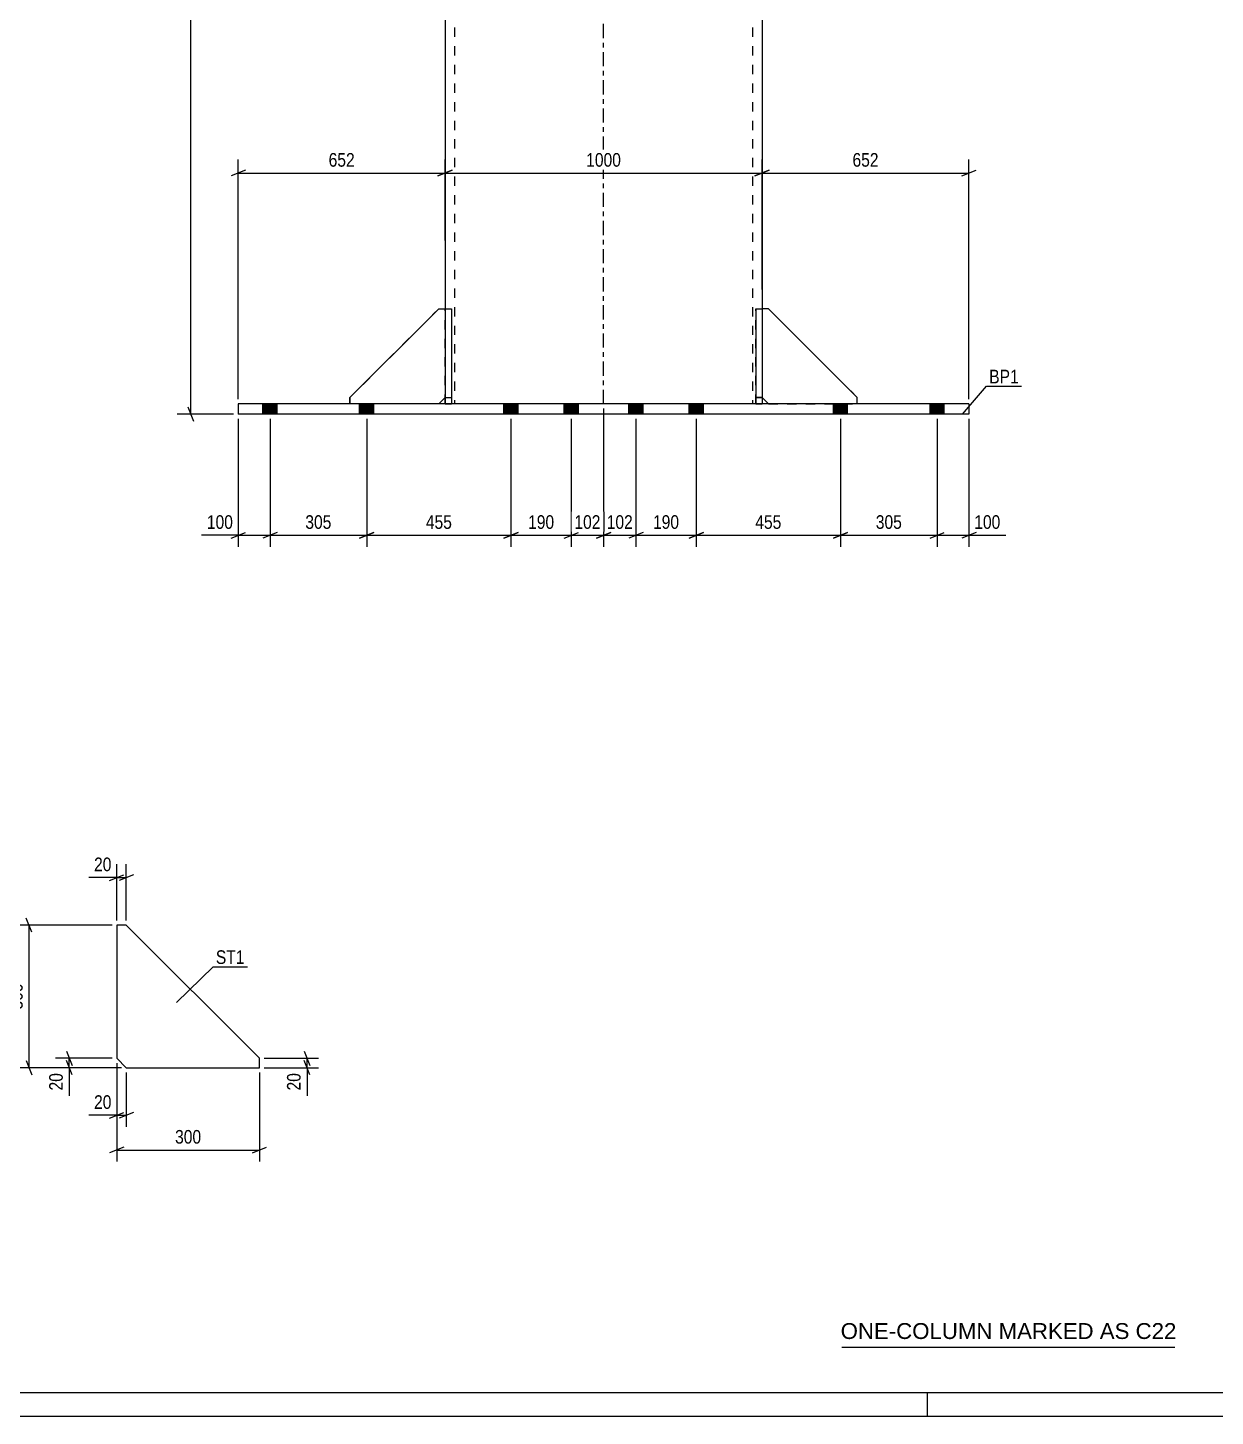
# Model space of a CAD drawing. Header units: millimetres. Extents: x 0 to 841, y 0 to 594.
# Drawn here: x 231.9 to 481.5, y 0 to 292.1 of the extents above; entities that cross this region are included whole.
import ezdxf

# ---------------------------------------------------------------- set-up
doc = ezdxf.new("R2010")
doc.units = ezdxf.units.MM
doc.linetypes.add('DXK_LINE_DOT2', pattern=[3.9198, 1.9599, -1.9599])
doc.linetypes.add('DXK_LINE_DOT3', pattern=[5.9187, 2.979, -0.9799, 0.9799, -0.9799])
doc.styles.add('Arial', font='ARIAL.TTF', dxfattribs={"height": 0.2})
doc.styles.add('Arial Narrow', font='ARIALN.TTF', dxfattribs={"height": 0.2})

# ---------------------------------------------------------------- blocks, each defined once
blk = doc.blocks.new('Unknown-727412140-2639')
at = {"color": 5, "linetype": 'Continuous'}
for p, q in [((5, 5), (836, 5)), ((421, 0), (421, 5)), ((0, 0), (841, 0))]:
    blk.add_line(p, q, dxfattribs=at)
blk = doc.blocks.new('Part-727412140-1223 - 1134')
at = {"color": 2, "linetype": 'Continuous'}
for p, q in [((387.59, 232.94), (386.25, 232.94)), ((387.59, 232.94), (406.25, 214.27)), ((386.25, 214.27), (387.59, 212.94)), ((406.25, 212.94), (406.25, 214.27))]:
    blk.add_line(p, q, dxfattribs=at)
at = {"color": 7, "linetype": 'DXK_LINE_DOT2'}
for p, q in [((386.25, 232.94), (386.25, 214.27)), ((387.59, 212.94), (406.25, 212.94))]:
    blk.add_line(p, q, dxfattribs=at)
blk = doc.blocks.new('Part-727412140-1220 - 1134')
at = {"color": 2, "linetype": 'Continuous'}
for p, q in [((429.72, 212.94), (276.12, 212.94)), ((276.12, 212.94), (276.12, 210.81)), ((429.72, 210.81), (276.12, 210.81)), ((429.72, 212.94), (429.72, 210.81))]:
    blk.add_line(p, q, dxfattribs=at)
blk = doc.blocks.new('Part-727412140-1221 - 1134')
at = {"color": 2, "linetype": 'Continuous'}
for p, q in [((299.59, 214.27), (318.25, 232.94)), ((318.25, 232.94), (319.59, 232.94)), ((299.59, 214.27), (299.59, 212.94)), ((319.59, 214.27), (318.25, 212.94))]:
    blk.add_line(p, q, dxfattribs=at)
at = {"color": 7, "linetype": 'DXK_LINE_DOT2'}
for p, q in [((319.59, 232.94), (319.59, 214.27)), ((318.25, 212.94), (299.59, 212.94))]:
    blk.add_line(p, q, dxfattribs=at)
blk = doc.blocks.new('Part-727412140-1222 - 1134')
at = {"color": 7, "linetype": 'DXK_LINE_DOT2'}
for p, q in [((299.59, 214.27), (318.25, 232.94)), ((318.25, 232.94), (319.59, 232.94)), ((319.59, 232.94), (319.59, 214.27)), ((299.59, 212.94), (299.59, 214.27)), ((319.59, 214.27), (318.25, 212.94)), ((318.25, 212.94), (299.59, 212.94))]:
    blk.add_line(p, q, dxfattribs=at)
blk = doc.blocks.new('Part-727412140-1224 - 1134')
at = {"color": 7, "linetype": 'DXK_LINE_DOT2'}
for p, q in [((387.59, 232.94), (386.25, 232.94)), ((386.25, 232.94), (386.25, 214.27)), ((406.25, 214.27), (387.59, 232.94)), ((386.25, 214.27), (387.59, 212.94)), ((406.25, 212.94), (406.25, 214.27)), ((387.59, 212.94), (406.25, 212.94))]:
    blk.add_line(p, q, dxfattribs=at)
blk = doc.blocks.new('Part-727412140-1225 - 1134')
at = {"color": 2, "linetype": 'Continuous'}
for p, q in [((384.92, 232.94), (384.92, 212.94)), ((384.92, 232.94), (386.25, 232.94)), ((386.25, 232.94), (386.25, 212.94)), ((384.92, 214.27), (386.25, 214.27))]:
    blk.add_line(p, q, dxfattribs=at)
at = {"color": 7, "linetype": 'DXK_LINE_DOT2'}
blk.add_line((384.92, 212.94), (386.25, 212.94), dxfattribs=at)
blk = doc.blocks.new('Part-727412140-1226 - 1134')
at = {"color": 2, "linetype": 'Continuous'}
for p, q in [((319.59, 232.94), (319.59, 212.94)), ((319.59, 232.94), (320.92, 232.94)), ((320.92, 232.94), (320.92, 212.94)), ((319.59, 214.27), (320.92, 214.27))]:
    blk.add_line(p, q, dxfattribs=at)
at = {"color": 7, "linetype": 'DXK_LINE_DOT2'}
blk.add_line((319.59, 212.94), (320.92, 212.94), dxfattribs=at)
blk = doc.blocks.new('Part-727412140-1227 - 1134')
at = {"color": 7, "linetype": 'DXK_LINE_DOT2'}
for p, q in [((384.92, 212.94), (384.92, 232.94)), ((384.92, 232.94), (386.25, 232.94)), ((386.25, 232.94), (386.25, 212.94)), ((386.25, 214.27), (384.92, 214.27)), ((386.25, 212.94), (384.92, 212.94))]:
    blk.add_line(p, q, dxfattribs=at)
blk = doc.blocks.new('Part-727412140-1228 - 1134')
at = {"color": 7, "linetype": 'DXK_LINE_DOT2'}
for p, q in [((319.59, 212.94), (319.59, 232.94)), ((319.59, 232.94), (320.92, 232.94)), ((320.92, 232.94), (320.92, 212.94)), ((319.59, 214.27), (320.92, 214.27)), ((320.92, 212.94), (319.59, 212.94))]:
    blk.add_line(p, q, dxfattribs=at)
blk = doc.blocks.new('Part-727412140-1229 - 1134')
at = {"color": 7, "linetype": 'DXK_LINE_DOT2'}
for p, q in [((387.59, 232.94), (386.25, 232.94)), ((386.25, 232.94), (386.25, 214.27)), ((406.25, 214.27), (387.59, 232.94)), ((386.25, 214.27), (387.59, 212.94)), ((406.25, 212.94), (406.25, 214.27)), ((387.59, 212.94), (406.25, 212.94))]:
    blk.add_line(p, q, dxfattribs=at)
blk = doc.blocks.new('Part-727412140-1230 - 1134')
at = {"color": 7, "linetype": 'DXK_LINE_DOT2'}
for p, q in [((387.59, 232.94), (386.25, 232.94)), ((386.25, 232.94), (386.25, 214.27)), ((406.25, 214.27), (387.59, 232.94)), ((386.25, 214.27), (387.59, 212.94)), ((406.25, 212.94), (406.25, 214.27)), ((387.59, 212.94), (406.25, 212.94))]:
    blk.add_line(p, q, dxfattribs=at)
blk = doc.blocks.new('Part-727412140-1231 - 1134')
at = {"color": 7, "linetype": 'DXK_LINE_DOT2'}
for p, q in [((299.59, 214.27), (318.25, 232.94)), ((318.25, 232.94), (319.59, 232.94)), ((319.59, 232.94), (319.59, 214.27)), ((299.59, 212.94), (299.59, 214.27)), ((319.59, 214.27), (318.25, 212.94)), ((318.25, 212.94), (299.59, 212.94))]:
    blk.add_line(p, q, dxfattribs=at)
blk = doc.blocks.new('Part-727412140-1232 - 1134')
at = {"color": 7, "linetype": 'DXK_LINE_DOT2'}
for p, q in [((299.59, 214.27), (318.25, 232.94)), ((318.25, 232.94), (319.59, 232.94)), ((319.59, 232.94), (319.59, 214.27)), ((299.59, 212.94), (299.59, 214.27)), ((319.59, 214.27), (318.25, 212.94)), ((318.25, 212.94), (299.59, 212.94))]:
    blk.add_line(p, q, dxfattribs=at)
blk = doc.blocks.new('Part-727412140-1234 - 1134')
at = {"color": 2, "linetype": 'Continuous'}
for p, q in [((319.59, 382.27), (319.59, 232.94)), ((386.25, 382.27), (386.25, 232.94))]:
    blk.add_line(p, q, dxfattribs=at)
at = {"color": 7, "linetype": 'DXK_LINE_DOT2'}
for p, q in [((321.59, 382.27), (321.59, 212.94)), ((384.25, 382.27), (384.25, 212.94)), ((319.59, 232.94), (319.59, 212.94)), ((386.25, 232.94), (386.25, 212.94)), ((386.25, 212.94), (319.59, 212.94))]:
    blk.add_line(p, q, dxfattribs=at)
at = {"color": 7, "linetype": 'DXK_LINE_DOT3'}
blk.add_line((352.92, 212.94), (352.92, 382.27), dxfattribs=at)
blk = doc.blocks.new('Bolt-727412140-1235 - 1134')
at = {"linetype": 'Continuous'}
for points in [[(281.29, 210.81), (284.29, 210.81), (284.29, 212.94), (281.29, 212.94)], [(281.29, 210.81), (284.29, 210.81), (284.29, 212.94), (281.29, 212.94)], [(281.29, 210.81), (284.29, 210.81), (284.29, 212.94), (281.29, 212.94)], [(281.29, 210.81), (284.29, 210.81), (284.29, 212.94), (281.29, 212.94)], [(281.29, 210.81), (284.29, 210.81), (284.29, 212.94), (281.29, 212.94)], [(281.29, 210.81), (284.29, 210.81), (284.29, 212.94), (281.29, 212.94)], [(281.29, 210.81), (284.29, 210.81), (284.29, 212.94), (281.29, 212.94)], [(281.29, 210.81), (284.29, 210.81), (284.29, 212.94), (281.29, 212.94)], [(301.62, 210.81), (304.62, 210.81), (304.62, 212.94), (301.62, 212.94)], [(301.62, 210.81), (304.62, 210.81), (304.62, 212.94), (301.62, 212.94)], [(301.62, 210.81), (304.62, 210.81), (304.62, 212.94), (301.62, 212.94)], [(301.62, 210.81), (304.62, 210.81), (304.62, 212.94), (301.62, 212.94)], [(301.62, 210.81), (304.62, 210.81), (304.62, 212.94), (301.62, 212.94)], [(301.62, 210.81), (304.62, 210.81), (304.62, 212.94), (301.62, 212.94)], [(301.62, 210.81), (304.62, 210.81), (304.62, 212.94), (301.62, 212.94)], [(301.62, 210.81), (304.62, 210.81), (304.62, 212.94), (301.62, 212.94)], [(331.95, 210.81), (334.95, 210.81), (334.95, 212.94), (331.95, 212.94)], [(331.95, 210.81), (334.95, 210.81), (334.95, 212.94), (331.95, 212.94)], [(331.95, 210.81), (334.95, 210.81), (334.95, 212.94), (331.95, 212.94)], [(331.95, 210.81), (334.95, 210.81), (334.95, 212.94), (331.95, 212.94)], [(344.62, 210.81), (347.62, 210.81), (347.62, 212.94), (344.62, 212.94)], [(344.62, 210.81), (347.62, 210.81), (347.62, 212.94), (344.62, 212.94)], [(344.62, 210.81), (347.62, 210.81), (347.62, 212.94), (344.62, 212.94)], [(344.62, 210.81), (347.62, 210.81), (347.62, 212.94), (344.62, 212.94)], [(358.22, 210.81), (361.22, 210.81), (361.22, 212.94), (358.22, 212.94)], [(358.22, 210.81), (361.22, 210.81), (361.22, 212.94), (358.22, 212.94)], [(358.22, 210.81), (361.22, 210.81), (361.22, 212.94), (358.22, 212.94)], [(358.22, 210.81), (361.22, 210.81), (361.22, 212.94), (358.22, 212.94)], [(370.89, 210.81), (373.89, 210.81), (373.89, 212.94), (370.89, 212.94)], [(370.89, 210.81), (373.89, 210.81), (373.89, 212.94), (370.89, 212.94)], [(370.89, 210.81), (373.89, 210.81), (373.89, 212.94), (370.89, 212.94)], [(370.89, 210.81), (373.89, 210.81), (373.89, 212.94), (370.89, 212.94)], [(401.22, 210.81), (404.22, 210.81), (404.22, 212.94), (401.22, 212.94)], [(401.22, 210.81), (404.22, 210.81), (404.22, 212.94), (401.22, 212.94)], [(401.22, 210.81), (404.22, 210.81), (404.22, 212.94), (401.22, 212.94)], [(401.22, 210.81), (404.22, 210.81), (404.22, 212.94), (401.22, 212.94)], [(401.22, 210.81), (404.22, 210.81), (404.22, 212.94), (401.22, 212.94)], [(401.22, 210.81), (404.22, 210.81), (404.22, 212.94), (401.22, 212.94)], [(401.22, 210.81), (404.22, 210.81), (404.22, 212.94), (401.22, 212.94)], [(401.22, 210.81), (404.22, 210.81), (404.22, 212.94), (401.22, 212.94)], [(421.55, 210.81), (424.55, 210.81), (424.55, 212.94), (421.55, 212.94)], [(421.55, 210.81), (424.55, 210.81), (424.55, 212.94), (421.55, 212.94)], [(421.55, 210.81), (424.55, 210.81), (424.55, 212.94), (421.55, 212.94)], [(421.55, 210.81), (424.55, 210.81), (424.55, 212.94), (421.55, 212.94)], [(421.55, 210.81), (424.55, 210.81), (424.55, 212.94), (421.55, 212.94)], [(421.55, 210.81), (424.55, 210.81), (424.55, 212.94), (421.55, 212.94)], [(421.55, 210.81), (424.55, 210.81), (424.55, 212.94), (421.55, 212.94)], [(421.55, 210.81), (424.55, 210.81), (424.55, 212.94), (421.55, 212.94)]]:
    blk.add_hatch(color=1, dxfattribs=at).paths.add_polyline_path(points)
at = {"color": 1, "linetype": 'Continuous'}
for p, q in [((281.29, 210.81), (281.29, 212.94)), ((281.29, 210.81), (281.29, 212.94)), ((281.29, 210.81), (281.29, 212.94)), ((281.29, 210.81), (281.29, 212.94)), ((281.29, 210.81), (281.29, 212.94)), ((281.29, 210.81), (281.29, 212.94)), ((281.29, 210.81), (281.29, 212.94)), ((281.29, 210.81), (281.29, 212.94)), ((282.79, 210.81), (282.79, 212.94)), ((282.79, 210.81), (282.79, 212.94)), ((282.79, 210.81), (282.79, 212.94)), ((282.79, 210.81), (282.79, 212.94)), ((282.79, 210.81), (282.79, 212.94)), ((282.79, 210.81), (282.79, 212.94)), ((282.79, 210.81), (282.79, 212.94)), ((282.79, 210.81), (282.79, 212.94)), ((284.29, 210.81), (284.29, 212.94)), ((284.29, 210.81), (284.29, 212.94)), ((284.29, 210.81), (284.29, 212.94)), ((284.29, 210.81), (284.29, 212.94)), ((284.29, 210.81), (284.29, 212.94)), ((284.29, 210.81), (284.29, 212.94)), ((284.29, 210.81), (284.29, 212.94)), ((284.29, 210.81), (284.29, 212.94)), ((301.62, 210.81), (301.62, 212.94)), ((301.62, 210.81), (301.62, 212.94)), ((301.62, 210.81), (301.62, 212.94)), ((301.62, 210.81), (301.62, 212.94)), ((301.62, 210.81), (301.62, 212.94)), ((301.62, 210.81), (301.62, 212.94)), ((301.62, 210.81), (301.62, 212.94)), ((301.62, 210.81), (301.62, 212.94)), ((303.12, 210.81), (303.12, 212.94)), ((303.12, 210.81), (303.12, 212.94)), ((303.12, 210.81), (303.12, 212.94)), ((303.12, 210.81), (303.12, 212.94)), ((303.12, 210.81), (303.12, 212.94)), ((303.12, 210.81), (303.12, 212.94)), ((303.12, 210.81), (303.12, 212.94)), ((303.12, 210.81), (303.12, 212.94)), ((304.62, 210.81), (304.62, 212.94)), ((304.62, 210.81), (304.62, 212.94)), ((304.62, 210.81), (304.62, 212.94)), ((304.62, 210.81), (304.62, 212.94)), ((304.62, 210.81), (304.62, 212.94)), ((304.62, 210.81), (304.62, 212.94)), ((304.62, 210.81), (304.62, 212.94)), ((304.62, 210.81), (304.62, 212.94)), ((331.95, 210.81), (331.95, 212.94)), ((331.95, 210.81), (331.95, 212.94)), ((331.95, 210.81), (331.95, 212.94)), ((331.95, 210.81), (331.95, 212.94)), ((333.45, 210.81), (333.45, 212.94)), ((333.45, 210.81), (333.45, 212.94)), ((333.45, 210.81), (333.45, 212.94)), ((333.45, 210.81), (333.45, 212.94)), ((334.95, 210.81), (334.95, 212.94)), ((334.95, 210.81), (334.95, 212.94)), ((334.95, 210.81), (334.95, 212.94)), ((334.95, 210.81), (334.95, 212.94)), ((344.62, 210.81), (344.62, 212.94)), ((344.62, 210.81), (344.62, 212.94)), ((344.62, 210.81), (344.62, 212.94)), ((344.62, 210.81), (344.62, 212.94)), ((346.12, 210.81), (346.12, 212.94)), ((346.12, 210.81), (346.12, 212.94)), ((346.12, 210.81), (346.12, 212.94)), ((346.12, 210.81), (346.12, 212.94)), ((347.62, 210.81), (347.62, 212.94)), ((347.62, 210.81), (347.62, 212.94)), ((347.62, 210.81), (347.62, 212.94)), ((347.62, 210.81), (347.62, 212.94)), ((358.22, 210.81), (358.22, 212.94)), ((358.22, 210.81), (358.22, 212.94)), ((358.22, 210.81), (358.22, 212.94)), ((358.22, 210.81), (358.22, 212.94)), ((359.72, 210.81), (359.72, 212.94)), ((359.72, 210.81), (359.72, 212.94)), ((359.72, 210.81), (359.72, 212.94)), ((359.72, 210.81), (359.72, 212.94)), ((361.22, 210.81), (361.22, 212.94)), ((361.22, 210.81), (361.22, 212.94)), ((361.22, 210.81), (361.22, 212.94)), ((361.22, 210.81), (361.22, 212.94)), ((370.89, 210.81), (370.89, 212.94)), ((370.89, 210.81), (370.89, 212.94)), ((370.89, 210.81), (370.89, 212.94)), ((370.89, 210.81), (370.89, 212.94)), ((372.39, 210.81), (372.39, 212.94)), ((372.39, 210.81), (372.39, 212.94)), ((372.39, 210.81), (372.39, 212.94)), ((372.39, 210.81), (372.39, 212.94)), ((373.89, 210.81), (373.89, 212.94)), ((373.89, 210.81), (373.89, 212.94)), ((373.89, 210.81), (373.89, 212.94)), ((373.89, 210.81), (373.89, 212.94)), ((401.22, 210.81), (401.22, 212.94)), ((401.22, 210.81), (401.22, 212.94)), ((401.22, 210.81), (401.22, 212.94)), ((401.22, 210.81), (401.22, 212.94)), ((401.22, 210.81), (401.22, 212.94)), ((401.22, 210.81), (401.22, 212.94)), ((401.22, 210.81), (401.22, 212.94)), ((401.22, 210.81), (401.22, 212.94)), ((402.72, 210.81), (402.72, 212.94)), ((402.72, 210.81), (402.72, 212.94)), ((402.72, 210.81), (402.72, 212.94)), ((402.72, 210.81), (402.72, 212.94)), ((402.72, 210.81), (402.72, 212.94)), ((402.72, 210.81), (402.72, 212.94)), ((402.72, 210.81), (402.72, 212.94)), ((402.72, 210.81), (402.72, 212.94)), ((404.22, 210.81), (404.22, 212.94)), ((404.22, 210.81), (404.22, 212.94)), ((404.22, 210.81), (404.22, 212.94)), ((404.22, 210.81), (404.22, 212.94)), ((404.22, 210.81), (404.22, 212.94)), ((404.22, 210.81), (404.22, 212.94)), ((404.22, 210.81), (404.22, 212.94)), ((404.22, 210.81), (404.22, 212.94)), ((421.55, 210.81), (421.55, 212.94)), ((421.55, 210.81), (421.55, 212.94)), ((421.55, 210.81), (421.55, 212.94)), ((421.55, 210.81), (421.55, 212.94)), ((421.55, 210.81), (421.55, 212.94)), ((421.55, 210.81), (421.55, 212.94)), ((421.55, 210.81), (421.55, 212.94)), ((421.55, 210.81), (421.55, 212.94)), ((423.05, 210.81), (423.05, 212.94)), ((423.05, 210.81), (423.05, 212.94)), ((423.05, 210.81), (423.05, 212.94)), ((423.05, 210.81), (423.05, 212.94)), ((423.05, 210.81), (423.05, 212.94)), ((423.05, 210.81), (423.05, 212.94)), ((423.05, 210.81), (423.05, 212.94)), ((423.05, 210.81), (423.05, 212.94)), ((424.55, 210.81), (424.55, 212.94)), ((424.55, 210.81), (424.55, 212.94)), ((424.55, 210.81), (424.55, 212.94)), ((424.55, 210.81), (424.55, 212.94)), ((424.55, 210.81), (424.55, 212.94)), ((424.55, 210.81), (424.55, 212.94)), ((424.55, 210.81), (424.55, 212.94)), ((424.55, 210.81), (424.55, 212.94))]:
    blk.add_line(p, q, dxfattribs=at)
blk = doc.blocks.new('Part-727412140-2742 - 2741')
at = {"color": 2, "linetype": 'Continuous'}
for p, q in [((252.57, 103.3), (250.57, 103.3)), ((250.57, 103.3), (250.57, 75.3)), ((280.57, 75.3), (252.57, 103.3)), ((250.57, 75.3), (252.57, 73.3)), ((252.57, 73.3), (280.57, 73.3)), ((280.57, 73.3), (280.57, 75.3))]:
    blk.add_line(p, q, dxfattribs=at)
blk = doc.blocks.new('StraightDimension-727412140-3352 - 1134')
at = {"color": 7, "linetype": 'Continuous'}
for p, q in [((333.45, 209.81), (333.45, 182.91)), ((346.12, 209.81), (346.12, 182.91)), ((334.95, 185.91), (331.95, 184.71)), ((333.45, 185.31), (346.12, 185.31)), ((344.62, 184.71), (347.62, 185.91))]:
    blk.add_line(p, q, dxfattribs=at)
at = {"color": 0}
blk.add_wipeout([(343.13, 186.06), (343.13, 190.26), (336.45, 190.26), (336.45, 186.06)], dxfattribs=at)
at = {"color": 3, "style": 'Arial Narrow'}
blk.add_text('190', height=2.863, dxfattribs=at).set_placement((337.05, 186.66))
blk = doc.blocks.new('StraightDimension-727412140-3355 - 1134')
at = {"color": 7, "linetype": 'Continuous'}
for p, q in [((276.12, 209.81), (276.12, 182.91)), ((282.79, 209.81), (282.79, 182.91)), ((274.62, 184.71), (277.62, 185.91)), ((276.12, 185.31), (282.79, 185.31)), ((284.29, 185.91), (281.29, 184.71))]:
    blk.add_line(p, q, dxfattribs=at)
at = {"color": 0}
blk.add_wipeout([(275.6, 186.06), (275.6, 190.26), (268.91, 190.26), (268.91, 186.06)], dxfattribs=at)
at = {"color": 7, "linetype": 'Continuous'}
blk.add_line((276.12, 185.31), (268.39, 185.31), dxfattribs=at)
blk.add_line((276.12, 185.31), (268.39, 185.31), dxfattribs=at)
at = {"color": 3, "style": 'Arial Narrow'}
blk.add_text('100', height=2.863, dxfattribs=at).set_placement((269.51, 186.66))
blk = doc.blocks.new('StraightDimension-727412140-3350 - 1134')
at = {"color": 7, "linetype": 'Continuous'}
for p, q in [((352.92, 211.94), (352.92, 182.91)), ((359.72, 209.81), (359.72, 182.91)), ((351.42, 184.71), (354.42, 185.91)), ((352.92, 185.31), (359.72, 185.31)), ((361.22, 185.91), (358.22, 184.71))]:
    blk.add_line(p, q, dxfattribs=at)
at = {"color": 0}
blk.add_wipeout([(359.66, 186.06), (359.66, 190.26), (352.98, 190.26), (352.98, 186.06)], dxfattribs=at)
at = {"color": 3, "style": 'Arial Narrow'}
blk.add_text('102', height=2.863, dxfattribs=at).set_placement((353.58, 186.66))
blk = doc.blocks.new('StraightDimension-727412140-3354 - 1134')
at = {"color": 7, "linetype": 'Continuous'}
for p, q in [((282.79, 209.81), (282.79, 182.91)), ((303.12, 209.81), (303.12, 182.91)), ((284.29, 185.91), (281.29, 184.71)), ((282.79, 185.31), (303.12, 185.31)), ((301.62, 184.71), (304.62, 185.91))]:
    blk.add_line(p, q, dxfattribs=at)
at = {"color": 0}
blk.add_wipeout([(296.3, 186.06), (296.3, 190.26), (289.61, 190.26), (289.61, 186.06)], dxfattribs=at)
at = {"color": 3, "style": 'Arial Narrow'}
blk.add_text('305', height=2.863, dxfattribs=at).set_placement((290.21, 186.66))
blk = doc.blocks.new('StraightDimension-727412140-1565 - 1134')
at = {"color": 7, "linetype": 'Continuous'}
for p, q in [((266.12, 210.81), (266.12, 534.61)), ((275.12, 210.81), (263.27, 210.81)), ((265.52, 212.31), (266.72, 209.31))]:
    blk.add_line(p, q, dxfattribs=at)
blk = doc.blocks.new('StraightDimension-727412140-3353 - 1134')
at = {"color": 7, "linetype": 'Continuous'}
for p, q in [((303.12, 209.81), (303.12, 182.91)), ((333.45, 209.81), (333.45, 182.91)), ((304.62, 185.91), (301.62, 184.71)), ((303.12, 185.31), (333.45, 185.31)), ((331.95, 184.71), (334.95, 185.91))]:
    blk.add_line(p, q, dxfattribs=at)
at = {"color": 0}
blk.add_wipeout([(321.63, 186.06), (321.63, 190.26), (314.95, 190.26), (314.95, 186.06)], dxfattribs=at)
at = {"color": 3, "style": 'Arial Narrow'}
blk.add_text('455', height=2.863, dxfattribs=at).set_placement((315.55, 186.66))
blk = doc.blocks.new('StraightDimension-727412140-3351 - 1134')
at = {"color": 7, "linetype": 'Continuous'}
for p, q in [((352.92, 211.94), (352.92, 182.91)), ((346.12, 209.81), (346.12, 182.91)), ((344.62, 184.71), (347.62, 185.91)), ((346.12, 185.31), (352.92, 185.31)), ((354.42, 185.91), (351.42, 184.71))]:
    blk.add_line(p, q, dxfattribs=at)
at = {"color": 0}
blk.add_wipeout([(352.86, 186.06), (352.86, 190.26), (346.18, 190.26), (346.18, 186.06)], dxfattribs=at)
at = {"color": 3, "style": 'Arial Narrow'}
blk.add_text('102', height=2.863, dxfattribs=at).set_placement((346.78, 186.66))
blk = doc.blocks.new('StraightDimension-727412140-3474 - 1134')
at = {"color": 7, "linetype": 'Continuous'}
for p, q in [((386.25, 237.01), (386.25, 264.34)), ((429.72, 213.94), (429.72, 264.34)), ((387.75, 262.09), (384.75, 260.89)), ((386.25, 261.49), (429.72, 261.49)), ((428.22, 260.89), (431.22, 262.09))]:
    blk.add_line(p, q, dxfattribs=at)
at = {"color": 0}
blk.add_wipeout([(411.33, 262.24), (411.33, 266.44), (404.65, 266.44), (404.65, 262.24)], dxfattribs=at)
at = {"color": 3, "style": 'Arial Narrow'}
blk.add_text('652', height=2.863, dxfattribs=at).set_placement((405.25, 262.84))
blk = doc.blocks.new('StraightDimension-727412140-3346 - 1134')
at = {"color": 7, "linetype": 'Continuous'}
for p, q in [((423.05, 209.81), (423.05, 182.91)), ((429.72, 209.81), (429.72, 182.91)), ((421.55, 184.71), (424.55, 185.91)), ((423.05, 185.31), (429.72, 185.31)), ((431.22, 185.91), (428.22, 184.71))]:
    blk.add_line(p, q, dxfattribs=at)
at = {"color": 0}
blk.add_wipeout([(436.93, 186.06), (436.93, 190.26), (430.25, 190.26), (430.25, 186.06)], dxfattribs=at)
at = {"color": 7, "linetype": 'Continuous'}
blk.add_line((429.72, 185.31), (437.46, 185.31), dxfattribs=at)
blk.add_line((429.72, 185.31), (437.46, 185.31), dxfattribs=at)
at = {"color": 3, "style": 'Arial Narrow'}
blk.add_text('100', height=2.863, dxfattribs=at).set_placement((430.85, 186.66))
blk = doc.blocks.new('StraightDimension-727412140-3475 - 1134')
at = {"color": 7, "linetype": 'Continuous'}
for p, q in [((319.59, 247.34), (319.59, 264.34)), ((386.25, 237.01), (386.25, 264.34)), ((321.09, 262.09), (318.09, 260.89)), ((319.59, 261.49), (386.25, 261.49)), ((384.75, 260.89), (387.75, 262.09))]:
    blk.add_line(p, q, dxfattribs=at)
at = {"color": 0}
blk.add_wipeout([(357.18, 262.24), (357.18, 266.44), (348.66, 266.44), (348.66, 262.24)], dxfattribs=at)
at = {"color": 3, "style": 'Arial Narrow'}
blk.add_text('1000', height=2.863, dxfattribs=at).set_placement((349.26, 262.84))
blk = doc.blocks.new('StraightDimension-727412140-3347 - 1134')
at = {"color": 7, "linetype": 'Continuous'}
for p, q in [((402.72, 209.81), (402.72, 182.91)), ((423.05, 209.81), (423.05, 182.91)), ((404.22, 185.91), (401.22, 184.71)), ((402.72, 185.31), (423.05, 185.31)), ((421.55, 184.71), (424.55, 185.91))]:
    blk.add_line(p, q, dxfattribs=at)
at = {"color": 0}
blk.add_wipeout([(416.23, 186.06), (416.23, 190.26), (409.55, 190.26), (409.55, 186.06)], dxfattribs=at)
at = {"color": 3, "style": 'Arial Narrow'}
blk.add_text('305', height=2.863, dxfattribs=at).set_placement((410.15, 186.66))
blk = doc.blocks.new('StraightDimension-727412140-3476 - 1134')
at = {"color": 7, "linetype": 'Continuous'}
for p, q in [((276.12, 213.94), (276.12, 264.34)), ((319.59, 247.34), (319.59, 264.34)), ((277.62, 262.09), (274.62, 260.89)), ((276.12, 261.49), (319.59, 261.49)), ((318.09, 260.89), (321.09, 262.09))]:
    blk.add_line(p, q, dxfattribs=at)
at = {"color": 0}
blk.add_wipeout([(301.2, 262.24), (301.2, 266.44), (294.51, 266.44), (294.51, 262.24)], dxfattribs=at)
at = {"color": 3, "style": 'Arial Narrow'}
blk.add_text('652', height=2.863, dxfattribs=at).set_placement((295.11, 262.84))
blk = doc.blocks.new('StraightDimension-727412140-3348 - 1134')
at = {"color": 7, "linetype": 'Continuous'}
for p, q in [((372.39, 209.81), (372.39, 182.91)), ((402.72, 209.81), (402.72, 182.91)), ((373.89, 185.91), (370.89, 184.71)), ((372.39, 185.31), (402.72, 185.31)), ((401.22, 184.71), (404.22, 185.91))]:
    blk.add_line(p, q, dxfattribs=at)
at = {"color": 0}
blk.add_wipeout([(390.9, 186.06), (390.9, 190.26), (384.21, 190.26), (384.21, 186.06)], dxfattribs=at)
at = {"color": 3, "style": 'Arial Narrow'}
blk.add_text('455', height=2.863, dxfattribs=at).set_placement((384.81, 186.66))
blk = doc.blocks.new('StraightDimension-727412140-3349 - 1134')
at = {"color": 7, "linetype": 'Continuous'}
for p, q in [((359.72, 209.81), (359.72, 182.91)), ((372.39, 209.81), (372.39, 182.91)), ((361.22, 185.91), (358.22, 184.71)), ((359.72, 185.31), (372.39, 185.31)), ((370.89, 184.71), (373.89, 185.91))]:
    blk.add_line(p, q, dxfattribs=at)
at = {"color": 0}
blk.add_wipeout([(369.4, 186.06), (369.4, 190.26), (362.71, 190.26), (362.71, 186.06)], dxfattribs=at)
at = {"color": 3, "style": 'Arial Narrow'}
blk.add_text('190', height=2.863, dxfattribs=at).set_placement((363.31, 186.66))
blk = doc.blocks.new('StraightDimension-727412140-2876 - 2741')
at = {"color": 7, "linetype": 'Continuous'}
for p, q in [((250.57, 74.3), (250.57, 53.59)), ((280.57, 72.3), (280.57, 53.59)), ((252.07, 56.59), (249.07, 55.39)), ((250.57, 55.99), (280.57, 55.99)), ((279.07, 55.39), (282.07, 56.59))]:
    blk.add_line(p, q, dxfattribs=at)
at = {"color": 0}
blk.add_wipeout([(268.91, 56.74), (268.91, 60.94), (262.23, 60.94), (262.23, 56.74)], dxfattribs=at)
at = {"color": 3, "style": 'Arial Narrow'}
blk.add_text('300', height=2.863, dxfattribs=at).set_placement((262.83, 57.34))
blk = doc.blocks.new('StraightDimension-727412140-2868 - 2741')
at = {"color": 7, "linetype": 'Continuous'}
for p, q in [((289.97, 76.8), (291.17, 73.8)), ((281.57, 75.3), (292.97, 75.3)), ((281.57, 73.3), (292.97, 73.3)), ((291.17, 71.8), (289.97, 74.8)), ((290.57, 73.3), (290.57, 75.3))]:
    blk.add_line(p, q, dxfattribs=at)
at = {"color": 0}
blk.add_wipeout([(289.82, 72.77), (285.62, 72.77), (285.62, 67.92), (289.82, 67.92)], dxfattribs=at)
at = {"color": 7, "linetype": 'Continuous'}
blk.add_line((290.57, 73.3), (290.57, 67.39), dxfattribs=at)
blk.add_line((290.57, 73.3), (290.57, 67.39), dxfattribs=at)
at = {"color": 3, "style": 'Arial Narrow'}
blk.add_text('20', height=2.863, rotation=90.0002, dxfattribs=at).set_placement((289.22, 68.52))
blk = doc.blocks.new('StraightDimension-727412140-2860 - 2741')
at = {"color": 7, "linetype": 'Continuous'}
for p, q in [((250.57, 74.3), (250.57, 60.9)), ((252.57, 72.3), (252.57, 60.9)), ((249.07, 62.7), (252.07, 63.9)), ((250.57, 63.3), (252.57, 63.3)), ((254.07, 63.9), (251.07, 62.7))]:
    blk.add_line(p, q, dxfattribs=at)
at = {"color": 0}
blk.add_wipeout([(250.05, 64.05), (250.05, 68.25), (245.19, 68.25), (245.19, 64.05)], dxfattribs=at)
at = {"color": 7, "linetype": 'Continuous'}
blk.add_line((250.57, 63.3), (244.67, 63.3), dxfattribs=at)
blk.add_line((250.57, 63.3), (244.67, 63.3), dxfattribs=at)
at = {"color": 3, "style": 'Arial Narrow'}
blk.add_text('20', height=2.863, dxfattribs=at).set_placement((245.79, 64.65))
blk = doc.blocks.new('StraightDimension-727412140-2880 - 2741')
at = {"color": 7, "linetype": 'Continuous'}
for p, q in [((249.57, 103.3), (229.28, 103.3)), ((232.73, 101.8), (231.53, 104.8)), ((232.13, 73.3), (232.13, 103.3)), ((251.57, 73.3), (229.28, 73.3)), ((231.53, 74.8), (232.73, 71.8))]:
    blk.add_line(p, q, dxfattribs=at)
at = {"color": 0}
blk.add_wipeout([(231.38, 91.64), (227.18, 91.64), (227.18, 84.96), (231.38, 84.96)], dxfattribs=at)
at = {"color": 3, "style": 'Arial Narrow'}
blk.add_text('300', height=2.863, rotation=90.0002, dxfattribs=at).set_placement((230.78, 85.56))
blk = doc.blocks.new('StraightDimension-727412140-2872 - 2741')
at = {"color": 7, "linetype": 'Continuous'}
for p, q in [((239.97, 76.8), (241.17, 73.8)), ((249.57, 75.3), (237.72, 75.3)), ((251.57, 73.3), (237.72, 73.3)), ((241.17, 71.8), (239.97, 74.8)), ((240.57, 73.3), (240.57, 75.3))]:
    blk.add_line(p, q, dxfattribs=at)
at = {"color": 0}
blk.add_wipeout([(239.82, 72.77), (235.62, 72.77), (235.62, 67.92), (239.82, 67.92)], dxfattribs=at)
at = {"color": 7, "linetype": 'Continuous'}
blk.add_line((240.57, 73.3), (240.57, 67.39), dxfattribs=at)
blk.add_line((240.57, 73.3), (240.57, 67.39), dxfattribs=at)
at = {"color": 3, "style": 'Arial Narrow'}
blk.add_text('20', height=2.863, rotation=90.0002, dxfattribs=at).set_placement((239.22, 68.52))
blk = doc.blocks.new('StraightDimension-727412140-2864 - 2741')
at = {"color": 7, "linetype": 'Continuous'}
for p, q in [((250.57, 104.3), (250.57, 116.15)), ((252.57, 104.3), (252.57, 116.15)), ((249.07, 112.7), (252.07, 113.9)), ((250.57, 113.3), (252.57, 113.3)), ((254.07, 113.9), (251.07, 112.7))]:
    blk.add_line(p, q, dxfattribs=at)
at = {"color": 0}
blk.add_wipeout([(250.05, 114.05), (250.05, 118.25), (245.19, 118.25), (245.19, 114.05)], dxfattribs=at)
at = {"color": 7, "linetype": 'Continuous'}
blk.add_line((250.57, 113.3), (244.67, 113.3), dxfattribs=at)
blk.add_line((250.57, 113.3), (244.67, 113.3), dxfattribs=at)
at = {"color": 3, "style": 'Arial Narrow'}
blk.add_text('20', height=2.863, dxfattribs=at).set_placement((245.79, 114.65))
blk = doc.blocks.new('Unknown-727412140-9745')
at = {"color": 7, "linetype": 'Continuous'}
blk.add_line((403, 14.5), (473, 14.5), dxfattribs=at)
at = {"color": 7, "style": 'Arial'}
blk.add_text('ONE-COLUMN MARKED AS C22', height=3.3428, dxfattribs=at).set_placement((402.76, 16.25))
blk = doc.blocks.new('Mark-727412140-3656 - 1134')
at = {"color": 0}
blk.add_wipeout([(440.2, 217.26), (440.2, 220.26), (433.99, 220.26), (433.99, 217.26)], dxfattribs=at)
blk.add_wipeout([(440.2, 217.26), (440.2, 220.26), (433.99, 220.26), (433.99, 217.26)], dxfattribs=at)
at = {"color": 30, "linetype": 'Continuous'}
for p, q in [((428.38, 210.81), (433.39, 216.66)), ((433.39, 216.66), (440.8, 216.66))]:
    blk.add_line(p, q, dxfattribs=at)
at = {"color": 3, "style": 'Arial Narrow'}
blk.add_text('BP1', height=2.863, dxfattribs=at).set_placement((433.99, 217.26))
blk = doc.blocks.new('Mark-727412140-2899 - 2741')
at = {"color": 0}
blk.add_wipeout([(277.43, 95.14), (277.43, 98.14), (271.4, 98.14), (271.4, 95.14)], dxfattribs=at)
blk.add_wipeout([(277.43, 95.14), (277.43, 98.14), (271.4, 98.14), (271.4, 95.14)], dxfattribs=at)
at = {"color": 30, "linetype": 'Continuous'}
for p, q in [((263.13, 87.05), (270.8, 94.54)), ((270.8, 94.54), (278.03, 94.54))]:
    blk.add_line(p, q, dxfattribs=at)
at = {"color": 3, "style": 'Arial Narrow'}
blk.add_text('ST1', height=2.863, dxfattribs=at).set_placement((271.4, 95.14))

msp = doc.modelspace()

# ---------------------------------------------------------------- block references
for name in ['Unknown-727412140-2639', 'Part-727412140-1234 - 1134', 'Part-727412140-1221 - 1134', 'Part-727412140-1222 - 1134', 'Part-727412140-1231 - 1134', 'Part-727412140-1232 - 1134', 'Part-727412140-1226 - 1134', 'Part-727412140-1228 - 1134', 'Part-727412140-1225 - 1134', 'Part-727412140-1227 - 1134', 'Part-727412140-1223 - 1134', 'Part-727412140-1224 - 1134', 'Part-727412140-1229 - 1134', 'Part-727412140-1230 - 1134', 'Part-727412140-1220 - 1134', 'Bolt-727412140-1235 - 1134', 'Part-727412140-2742 - 2741', 'Unknown-727412140-9745']:
    msp.add_blockref(name, (0, 0))

# ---------------------------------------------------------------- next in the draw order: block references
for name in ['StraightDimension-727412140-3474 - 1134', 'StraightDimension-727412140-3350 - 1134', 'StraightDimension-727412140-3355 - 1134', 'StraightDimension-727412140-3352 - 1134', 'StraightDimension-727412140-3346 - 1134', 'Mark-727412140-2899 - 2741', 'StraightDimension-727412140-2876 - 2741']:
    msp.add_blockref(name, (0, 0))

# ---------------------------------------------------------------- next in the draw order: block references
for name in ['StraightDimension-727412140-3475 - 1134', 'Mark-727412140-3656 - 1134', 'StraightDimension-727412140-3351 - 1134', 'StraightDimension-727412140-3354 - 1134', 'StraightDimension-727412140-3347 - 1134', 'StraightDimension-727412140-2868 - 2741', 'StraightDimension-727412140-2860 - 2741']:
    msp.add_blockref(name, (0, 0))

# ---------------------------------------------------------------- next in the draw order: block references
for name in ['StraightDimension-727412140-1565 - 1134', 'StraightDimension-727412140-3348 - 1134', 'StraightDimension-727412140-2880 - 2741']:
    msp.add_blockref(name, (0, 0))

# ---------------------------------------------------------------- next in the draw order: block references
for name in ['StraightDimension-727412140-3476 - 1134', 'StraightDimension-727412140-3353 - 1134', 'StraightDimension-727412140-3349 - 1134', 'StraightDimension-727412140-2864 - 2741', 'StraightDimension-727412140-2872 - 2741']:
    msp.add_blockref(name, (0, 0))

doc.saveas('drawing.dxf')
